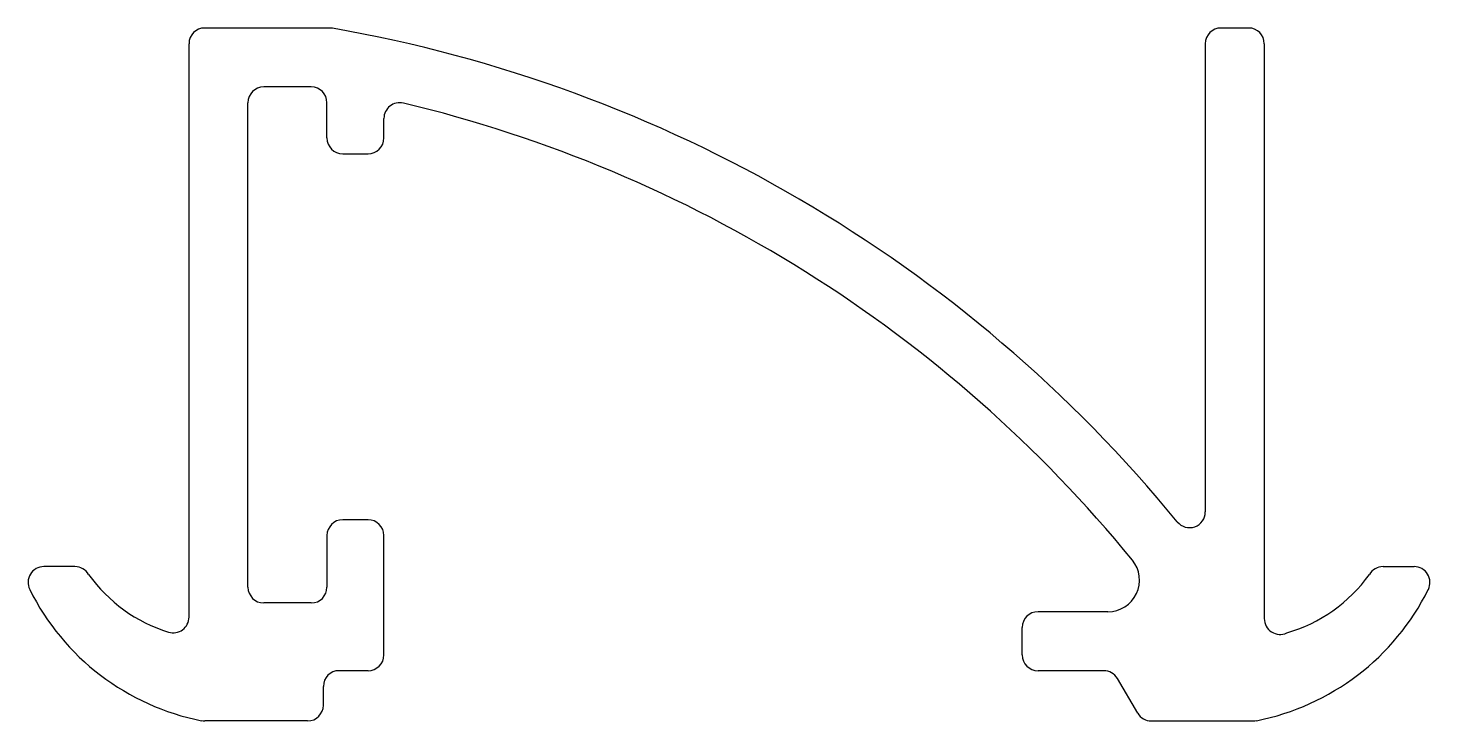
# Model space of a CAD drawing. Extents: x 1743.3 to 1769.9, y 2154 to 2167.1.
import ezdxf

# ---------------------------------------------------------------- set-up
doc = ezdxf.new("R2010")
doc.units = 0
doc.layers.get('0').update_dxf_attribs({"linetype": 'CONTINUOUS'})

msp = doc.modelspace()

# ---------------------------------------------------------------- linework, layer by layer
at = {"linetype": 'BYBLOCK'}
for p, q in [((1749.022, 2167.144), (1746.649, 2167.144)), ((1766.468, 2167.144), (1765.948, 2167.144)), ((1746.349, 2155.957), (1746.349, 2166.844)), ((1765.648, 2166.844), (1765.648, 2157.954)), ((1766.768, 2166.844), (1766.768, 2155.927)), ((1748.669, 2166.024), (1747.769, 2166.024)), ((1747.469, 2156.524), (1747.469, 2165.724)), ((1748.969, 2165.056), (1748.969, 2165.724)), ((1750.05, 2165.056), (1750.05, 2165.426)), ((1749.269, 2164.756), (1749.75, 2164.756)), ((1749.75, 2157.805), (1749.269, 2157.805)), ((1748.969, 2157.505), (1748.969, 2156.524)), ((1750.05, 2155.238), (1750.05, 2157.505)), ((1744.183, 2156.914), (1743.592, 2156.914)), ((1769.023, 2156.914), (1769.614, 2156.914)), ((1748.669, 2156.224), (1747.769, 2156.224)), ((1763.798, 2156.058), (1762.471, 2156.058)), ((1762.171, 2155.238), (1762.171, 2155.758)), ((1749.75, 2154.938), (1749.2, 2154.938)), ((1763.719, 2154.938), (1762.471, 2154.938)), ((1764.366, 2154.13), (1763.977, 2154.791)), ((1748.9, 2154.283), (1748.9, 2154.638)), ((1748.6, 2153.983), (1746.647, 2153.983)), ((1764.624, 2153.983), (1766.559, 2153.983))]:
    msp.add_line(p, q, dxfattribs=at)
for centre, radius, start, end in [((1746.649, 2166.844), 0.3, 90, 180), ((1749.022, 2166.844), 0.3, 80.0809, 90), ((1744.48, 2140.866), 26.672, 39.312, 80.0809), ((1765.948, 2166.844), 0.3, 90, 180), ((1766.468, 2166.844), 0.3, 0, 90), ((1747.769, 2165.724), 0.3, 90, 180), ((1748.669, 2165.724), 0.3, 0, 90), ((1750.35, 2165.426), 0.3, 76.5574, 180), ((1744.48, 2140.866), 25.552, 39.2657, 76.5574), ((1749.269, 2165.056), 0.3, 180, 270), ((1749.75, 2165.056), 0.3, 270, 0), ((1765.348, 2157.954), 0.3, 219.312, 360), ((1749.269, 2157.505), 0.3, 90, 180), ((1749.75, 2157.505), 0.3, 0, 90), ((1743.592, 2156.614), 0.3, 90, 206.429), ((1744.183, 2156.614), 0.3, 30.3682, 90), ((1763.798, 2156.658), 0.6, 270, 39.2657), ((1769.023, 2156.614), 0.3, 90, 149.6318), ((1769.614, 2156.614), 0.3, 333.571, 90), ((1746.821, 2158.463), 2.922, 215.5185, 252.8821), ((1766.385, 2158.463), 2.922, 286.049, 324.4815), ((1747.486, 2158.549), 4.648, 206.429, 258.8772), ((1747.769, 2156.524), 0.3, 180, 270), ((1748.669, 2156.524), 0.3, 270, 360), ((1765.72, 2158.549), 4.648, 281.1228, 333.571), ((1762.471, 2155.758), 0.3, 90, 180), ((1746.049, 2155.957), 0.3, 252.8821, 360), ((1767.068, 2155.927), 0.3, 180, 294.6802), ((1749.75, 2155.238), 0.3, 270, 360), ((1762.471, 2155.238), 0.3, 180, 270), ((1749.2, 2154.638), 0.3, 90, 180), ((1763.719, 2154.638), 0.3, 30.4974, 90), ((1748.6, 2154.283), 0.3, 270, 360), ((1746.647, 2154.283), 0.3, 258.8772, 270), ((1764.624, 2154.283), 0.3, 210.4974, 270), ((1766.559, 2154.283), 0.3, 270, 281.1228)]:
    msp.add_arc(centre, radius, start, end, dxfattribs=at)

doc.saveas('drawing.dxf')
